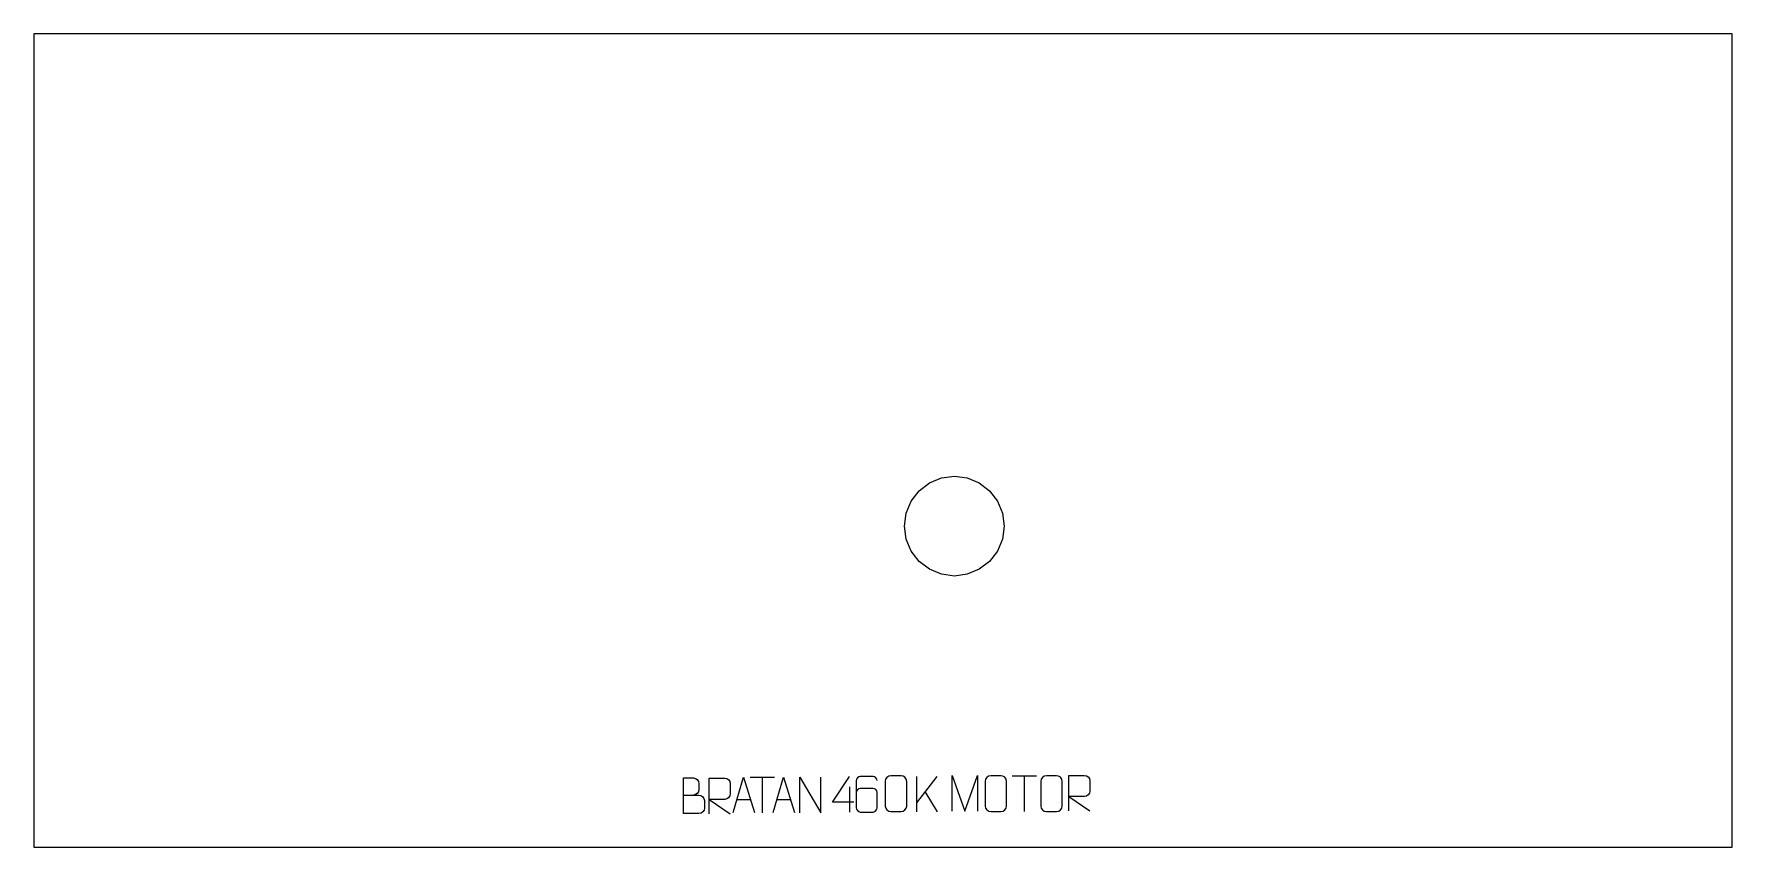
# Model space of a CAD drawing. Header units: millimetres. Extents: x -595 to 595, y -285 to 285.
import ezdxf

# ---------------------------------------------------------------- set-up
doc = ezdxf.new("R2010")
doc.units = ezdxf.units.MM
doc.header["$MEASUREMENT"] = 0
doc.layers.add('layer 1', color=7, linetype='Continuous')

msp = doc.modelspace()

# ---------------------------------------------------------------- linework, layer by layer
at = {"layer": 'layer 1', "color": 242, "lineweight": 9}
for points, knots in [([(-594.9995, -284.9998), (-594.9995, -284.9998), (-594.9995, 284.9998), (-594.9995, 284.9998), (-594.9995, 284.9998), (-594.9995, 284.9998), (594.9995, 284.9998), (594.9995, 284.9998), (594.9995, 284.9998), (594.9995, 284.9998), (594.9995, -284.9998), (594.9995, -284.9998), (594.9995, -284.9998), (594.9995, -284.9998), (-594.9995, -284.9998), (-594.9995, -284.9998)], [0, 0, 0, 0, 0.2, 0.2, 0.2, 0.2, 0.4, 0.4, 0.4, 0.4, 0.6, 0.6, 0.6, 0.6, 1, 1, 1, 1]), ([(40.9415, -93.8073), (40.9415, -93.8073), (50.0002, -95), (50.0002, -95), (50.0002, -95), (50.0002, -95), (59.0588, -93.8073), (59.0588, -93.8073), (59.0588, -93.8073), (59.0588, -93.8073), (67.4998, -90.3105), (67.4998, -90.3105), (67.4998, -90.3105), (67.4998, -90.3105), (74.7487, -84.7487), (74.7487, -84.7487), (74.7487, -84.7487), (74.7487, -84.7487), (80.3111, -77.4998), (80.3111, -77.4998), (80.3111, -77.4998), (80.3111, -77.4998), (83.8074, -69.0582), (83.8074, -69.0582), (83.8074, -69.0582), (83.8074, -69.0582), (84.9999, -59.9997), (84.9999, -59.9997), (84.9999, -59.9997), (84.9999, -59.9997), (83.8074, -50.9411), (83.8074, -50.9411), (83.8074, -50.9411), (83.8074, -50.9411), (80.3111, -42.5), (80.3111, -42.5), (80.3111, -42.5), (80.3111, -42.5), (74.7487, -35.2511), (74.7487, -35.2511), (74.7487, -35.2511), (74.7487, -35.2511), (67.4998, -29.6891), (67.4998, -29.6891), (67.4998, -29.6891), (67.4998, -29.6891), (59.0588, -26.1925), (59.0588, -26.1925), (59.0588, -26.1925), (59.0588, -26.1925), (50.0002, -24.9998), (50.0002, -24.9998), (50.0002, -24.9998), (50.0002, -24.9998), (40.9415, -26.1925), (40.9415, -26.1925), (40.9415, -26.1925), (40.9415, -26.1925), (32.4999, -29.6891), (32.4999, -29.6891), (32.4999, -29.6891), (32.4999, -29.6891), (25.2515, -35.2511), (25.2515, -35.2511), (25.2515, -35.2511), (25.2515, -35.2511), (19.6892, -42.5), (19.6892, -42.5), (19.6892, -42.5), (19.6892, -42.5), (16.1928, -50.9411), (16.1928, -50.9411), (16.1928, -50.9411), (16.1928, -50.9411), (14.9998, -59.9997), (14.9998, -59.9997), (14.9998, -59.9997), (14.9998, -59.9997), (16.1928, -69.0582), (16.1928, -69.0582), (16.1928, -69.0582), (16.1928, -69.0582), (19.6892, -77.4998), (19.6892, -77.4998), (19.6892, -77.4998), (19.6892, -77.4998), (25.2515, -84.7487), (25.2515, -84.7487), (25.2515, -84.7487), (25.2515, -84.7487), (32.4999, -90.3105), (32.4999, -90.3105), (32.4999, -90.3105), (32.4999, -90.3105), (40.9415, -93.8073), (40.9415, -93.8073)], [0, 0, 0, 0, 0.04, 0.04, 0.04, 0.04, 0.08, 0.08, 0.08, 0.08, 0.12, 0.12, 0.12, 0.12, 0.16, 0.16, 0.16, 0.16, 0.2, 0.2, 0.2, 0.2, 0.24, 0.24, 0.24, 0.24, 0.28, 0.28, 0.28, 0.28, 0.32, 0.32, 0.32, 0.32, 0.36, 0.36, 0.36, 0.36, 0.4, 0.4, 0.4, 0.4, 0.44, 0.44, 0.44, 0.44, 0.48, 0.48, 0.48, 0.48, 0.52, 0.52, 0.52, 0.52, 0.56, 0.56, 0.56, 0.56, 0.6, 0.6, 0.6, 0.6, 0.64, 0.64, 0.64, 0.64, 0.68, 0.68, 0.68, 0.68, 0.72, 0.72, 0.72, 0.72, 0.76, 0.76, 0.76, 0.76, 0.8, 0.8, 0.8, 0.8, 0.84, 0.84, 0.84, 0.84, 0.88, 0.88, 0.88, 0.88, 0.92, 0.92, 0.92, 0.92, 1, 1, 1, 1])]:
    msp.add_open_spline(points, degree=3, knots=knots, dxfattribs=at)
at = {"layer": 'layer 1', "color": 250, "lineweight": 9}
for points, knots in [([(-139.9235, -248.5573), (-136.2849, -248.5569), (-132.6978, -248.5569), (-129.0584, -248.5573), (-129.0584, -248.5573), (-127.083, -248.5746), (-125.1594, -250.3107), (-125.1594, -252.3603), (-125.1594, -252.3603), (-125.1598, -253.4889), (-125.1598, -256.5383), (-125.1594, -257.6672), (-125.1594, -257.6672), (-125.1418, -259.5251), (-126.6839, -261.539), (-129.0054, -261.5221), (-129.0054, -261.5221), (-132.6452, -261.5217), (-136.2846, -261.5217), (-139.9235, -261.5221), (-139.9235, -261.5221), (-139.9235, -253.2038), (-139.9235, -244.886), (-139.9235, -236.5685), (-139.9235, -236.5685), (-137.5498, -236.5685), (-135.1757, -236.5685), (-132.8015, -236.5685), (-132.8015, -236.5685), (-131.1207, -236.5509), (-129.0239, -238.4614), (-129.0062, -240.4238), (-129.0062, -240.4238), (-129.0066, -242.4899), (-129.0066, -242.6359), (-129.0062, -244.7024), (-129.0062, -244.7024), (-128.9889, -246.7685), (-130.8434, -248.5746), (-132.8534, -248.5573)], [0, 0, 0, 0, 0.090909091, 0.090909091, 0.090909091, 0.090909091, 0.181818182, 0.181818182, 0.181818182, 0.181818182, 0.272727273, 0.272727273, 0.272727273, 0.272727273, 0.363636364, 0.363636364, 0.363636364, 0.363636364, 0.454545455, 0.454545455, 0.454545455, 0.454545455, 0.545454545, 0.545454545, 0.545454545, 0.545454545, 0.636363636, 0.636363636, 0.636363636, 0.636363636, 0.727272727, 0.727272727, 0.727272727, 0.727272727, 0.818181818, 0.818181818, 0.818181818, 0.818181818, 1, 1, 1, 1]), ([(-121.7379, -261.7126), (-121.7379, -261.7126), (-121.7379, -236.7591), (-121.7379, -236.7591), (-121.7379, -236.7591), (-118.1431, -236.7591), (-114.5476, -236.7591), (-110.9524, -236.7591), (-110.9524, -236.7591), (-108.6271, -236.7968), (-107.0698, -238.2868), (-107.0739, -240.6532), (-107.0739, -240.6532), (-107.0743, -242.6887), (-107.0743, -245.7481), (-107.0739, -247.7841), (-107.0739, -247.7841), (-107.0804, -249.6596), (-108.8927, -251.6014), (-110.9022, -251.6205), (-110.9022, -251.6205), (-110.9022, -251.6205), (-121.7379, -251.6205), (-121.7379, -251.6205), (-121.7379, -251.6205), (-121.7379, -251.6205), (-107.0832, -261.7126), (-107.0832, -261.7126)], [0, 0, 0, 0, 0.125, 0.125, 0.125, 0.125, 0.25, 0.25, 0.25, 0.25, 0.375, 0.375, 0.375, 0.375, 0.5, 0.5, 0.5, 0.5, 0.625, 0.625, 0.625, 0.625, 0.75, 0.75, 0.75, 0.75, 1, 1, 1, 1]), ([(-105.0426, -260.8699), (-105.0426, -260.8699), (-97.6716, -235.9164), (-97.6716, -235.9164), (-97.6716, -235.9164), (-97.6716, -235.9164), (-90.1017, -260.8699), (-90.1017, -260.8699)], [0, 0, 0, 0, 0.333333333, 0.333333333, 0.333333333, 0.333333333, 1, 1, 1, 1]), ([(-77.0426, -260.8699), (-77.0426, -260.8699), (-69.6716, -235.9164), (-69.6716, -235.9164), (-69.6716, -235.9164), (-69.6716, -235.9164), (-62.1017, -260.8699), (-62.1017, -260.8699)], [0, 0, 0, 0, 0.333333333, 0.333333333, 0.333333333, 0.333333333, 1, 1, 1, 1]), ([(-58.2261, -261.03), (-58.2261, -261.03), (-58.2261, -236.0765), (-58.2261, -236.0765), (-58.2261, -236.0765), (-58.2261, -236.0765), (-43.5713, -261.03), (-43.5713, -261.03), (-43.5713, -261.03), (-43.5713, -261.03), (-43.5713, -236.0765), (-43.5713, -236.0765)], [0, 0, 0, 0, 0.25, 0.25, 0.25, 0.25, 0.5, 0.5, 0.5, 0.5, 1, 1, 1, 1]), ([(-20.5171, -253.6117), (-20.5171, -253.6117), (-35.3388, -253.6117), (-35.3388, -253.6117), (-35.3388, -253.6117), (-35.3388, -253.6117), (-23.4612, -235.5412), (-23.4612, -235.5412)], [0, 0, 0, 0, 0.333333333, 0.333333333, 0.333333333, 0.333333333, 1, 1, 1, 1]), ([(-4.0313, -238.427), (-4.0554, -237.0875), (-5.4116, -235.4343), (-6.9835, -235.4686), (-6.9835, -235.4686), (-9.9683, -235.4689), (-12.9535, -235.4689), (-15.9389, -235.4686), (-15.9389, -235.4686), (-17.158, -235.4537), (-18.8862, -236.8913), (-18.8912, -238.427), (-18.8912, -238.427), (-18.8909, -244.7875), (-18.8909, -251.1483), (-18.8912, -257.509), (-18.8912, -257.509), (-18.8865, -258.6719), (-17.158, -260.443), (-15.9389, -260.4674), (-15.9389, -260.4674), (-12.9535, -260.4671), (-9.9683, -260.4671), (-6.9835, -260.4674), (-6.9835, -260.4674), (-5.7054, -260.4236), (-4.0357, -258.8091), (-4.0313, -257.509), (-4.0313, -257.509), (-4.0313, -253.9257), (-4.0313, -250.3426), (-4.0313, -246.7599), (-4.0313, -246.7599), (-4.0698, -245.2817), (-5.6525, -243.8488), (-6.9835, -243.8508), (-6.9835, -243.8508), (-9.9683, -243.8505), (-12.9535, -243.8505), (-15.9389, -243.8508), (-15.9389, -243.8508), (-17.2684, -243.8458), (-18.9114, -245.3531), (-18.8697, -246.7816)], [0, 0, 0, 0, 0.083333333, 0.083333333, 0.083333333, 0.083333333, 0.166666667, 0.166666667, 0.166666667, 0.166666667, 0.25, 0.25, 0.25, 0.25, 0.333333333, 0.333333333, 0.333333333, 0.333333333, 0.416666667, 0.416666667, 0.416666667, 0.416666667, 0.5, 0.5, 0.5, 0.5, 0.583333333, 0.583333333, 0.583333333, 0.583333333, 0.666666667, 0.666666667, 0.666666667, 0.666666667, 0.75, 0.75, 0.75, 0.75, 0.833333333, 0.833333333, 0.833333333, 0.833333333, 1, 1, 1, 1]), ([(5.5206, -235.054), (7.8867, -235.054), (10.2532, -235.054), (12.6197, -235.054), (12.6197, -235.054), (14.6002, -235.0184), (16.6262, -236.5127), (16.6533, -238.9548), (16.6533, -238.9548), (16.6529, -244.7122), (16.6529, -250.47), (16.6533, -256.2282), (16.6533, -256.2282), (16.5112, -258.5558), (14.8048, -260.0381), (12.6197, -260.0489), (12.6197, -260.0489), (10.2473, -260.0485), (7.8749, -260.0485), (5.5029, -260.0489), (5.5029, -260.0489), (3.5444, -260.1545), (1.538, -258.2666), (1.5494, -256.2456), (1.5494, -256.2456), (1.5498, -250.465), (1.5498, -244.6847), (1.5494, -238.9049), (1.5494, -238.9049), (1.5537, -236.7629), (3.3308, -235.0404), (5.5206, -235.054)], [0, 0, 0, 0, 0.111111111, 0.111111111, 0.111111111, 0.111111111, 0.222222222, 0.222222222, 0.222222222, 0.222222222, 0.333333333, 0.333333333, 0.333333333, 0.333333333, 0.444444444, 0.444444444, 0.444444444, 0.444444444, 0.555555556, 0.555555556, 0.555555556, 0.555555556, 0.666666667, 0.666666667, 0.666666667, 0.666666667, 0.777777778, 0.777777778, 0.777777778, 0.777777778, 1, 1, 1, 1]), ([(48.5388, -259.8465), (48.5388, -259.8465), (48.5388, -234.8886), (48.5388, -234.8886), (48.5388, -234.8886), (48.5388, -234.8886), (57.4639, -259.8465), (57.4639, -259.8465), (57.4639, -259.8465), (57.4639, -259.8465), (66.2238, -234.8891), (66.2238, -234.8891), (66.2238, -234.8891), (66.2238, -234.8891), (66.2238, -259.8465), (66.2238, -259.8465)], [0, 0, 0, 0, 0.2, 0.2, 0.2, 0.2, 0.4, 0.4, 0.4, 0.4, 0.6, 0.6, 0.6, 0.6, 1, 1, 1, 1]), ([(75.5206, -235.054), (77.8867, -235.054), (80.2532, -235.054), (82.6197, -235.054), (82.6197, -235.054), (84.6002, -235.0184), (86.6262, -236.5127), (86.6533, -238.9548), (86.6533, -238.9548), (86.6529, -244.7122), (86.6529, -250.47), (86.6533, -256.2282), (86.6533, -256.2282), (86.5112, -258.5558), (84.8048, -260.0381), (82.6197, -260.0489), (82.6197, -260.0489), (80.2473, -260.0485), (77.8749, -260.0485), (75.5029, -260.0489), (75.5029, -260.0489), (73.5444, -260.1545), (71.538, -258.2666), (71.5494, -256.2456), (71.5494, -256.2456), (71.5498, -250.465), (71.5498, -244.6847), (71.5494, -238.9049), (71.5494, -238.9049), (71.5537, -236.7629), (73.3308, -235.0404), (75.5206, -235.054)], [0, 0, 0, 0, 0.111111111, 0.111111111, 0.111111111, 0.111111111, 0.222222222, 0.222222222, 0.222222222, 0.222222222, 0.333333333, 0.333333333, 0.333333333, 0.333333333, 0.444444444, 0.444444444, 0.444444444, 0.444444444, 0.555555556, 0.555555556, 0.555555556, 0.555555556, 0.666666667, 0.666666667, 0.666666667, 0.666666667, 0.777777778, 0.777777778, 0.777777778, 0.777777778, 1, 1, 1, 1]), ([(114.5206, -235.054), (116.8867, -235.054), (119.2532, -235.054), (121.6197, -235.054), (121.6197, -235.054), (123.6002, -235.0184), (125.6262, -236.5127), (125.6533, -238.9548), (125.6533, -238.9548), (125.6529, -244.7122), (125.6529, -250.47), (125.6533, -256.2282), (125.6533, -256.2282), (125.5112, -258.5558), (123.8048, -260.0381), (121.6197, -260.0489), (121.6197, -260.0489), (119.2473, -260.0485), (116.8749, -260.0485), (114.5029, -260.0489), (114.5029, -260.0489), (112.5444, -260.1545), (110.538, -258.2666), (110.5494, -256.2456), (110.5494, -256.2456), (110.5498, -250.465), (110.5498, -244.6847), (110.5494, -238.9049), (110.5494, -238.9049), (110.5537, -236.7629), (112.3308, -235.0404), (114.5206, -235.054)], [0, 0, 0, 0, 0.111111111, 0.111111111, 0.111111111, 0.111111111, 0.222222222, 0.222222222, 0.222222222, 0.222222222, 0.333333333, 0.333333333, 0.333333333, 0.333333333, 0.444444444, 0.444444444, 0.444444444, 0.444444444, 0.555555556, 0.555555556, 0.555555556, 0.555555556, 0.666666667, 0.666666667, 0.666666667, 0.666666667, 0.777777778, 0.777777778, 0.777777778, 0.777777778, 1, 1, 1, 1]), ([(130.2621, -259.7126), (130.2621, -259.7126), (130.2621, -234.7591), (130.2621, -234.7591), (130.2621, -234.7591), (133.8569, -234.7591), (137.4524, -234.7591), (141.0476, -234.7591), (141.0476, -234.7591), (143.3729, -234.7968), (144.9302, -236.2868), (144.9261, -238.6532), (144.9261, -238.6532), (144.9257, -240.6887), (144.9257, -243.7481), (144.9261, -245.7841), (144.9261, -245.7841), (144.9196, -247.6596), (143.1073, -249.6014), (141.0978, -249.6205), (141.0978, -249.6205), (141.0978, -249.6205), (130.2621, -249.6205), (130.2621, -249.6205), (130.2621, -249.6205), (130.2621, -249.6205), (144.9168, -259.7126), (144.9168, -259.7126)], [0, 0, 0, 0, 0.125, 0.125, 0.125, 0.125, 0.25, 0.25, 0.25, 0.25, 0.375, 0.375, 0.375, 0.375, 0.5, 0.5, 0.5, 0.5, 0.625, 0.625, 0.625, 0.625, 0.75, 0.75, 0.75, 0.75, 1, 1, 1, 1])]:
    msp.add_open_spline(points, degree=3, knots=knots, dxfattribs=at)
for points in [[(-92.9846, -236.1037), (-92.9846, -236.1037), (-75.9974, -236.1037), (-75.9974, -236.1037)], [(-84.4908, -261.0337), (-84.4908, -261.0337), (-84.4908, -236.0802), (-84.4908, -236.0802)], [(23.3793, -235.4389), (23.3793, -235.4389), (23.3793, -260.3925), (23.3793, -260.3925)], [(37.7555, -235.4389), (37.7555, -235.4389), (23.3793, -254.0786), (23.3793, -254.0786)], [(90.6077, -235.1), (90.6077, -235.1), (107.5949, -235.1), (107.5949, -235.1)], [(99.1015, -260.03), (99.1015, -260.03), (99.1015, -235.0765), (99.1015, -235.0765)], [(-23.4612, -242.8506), (-23.4612, -242.8506), (-23.4612, -260.5153), (-23.4612, -260.5153)], [(38.0808, -260.2967), (38.0808, -260.2967), (29.6103, -245.9831), (29.6103, -245.9831)], [(-102.32, -251.6205), (-102.32, -251.6205), (-92.8243, -251.6205), (-92.8243, -251.6205)], [(-74.32, -251.6205), (-74.32, -251.6205), (-64.8243, -251.6205), (-64.8243, -251.6205)]]:
    msp.add_open_spline(points, degree=3, dxfattribs=at)

doc.saveas('drawing.dxf')
